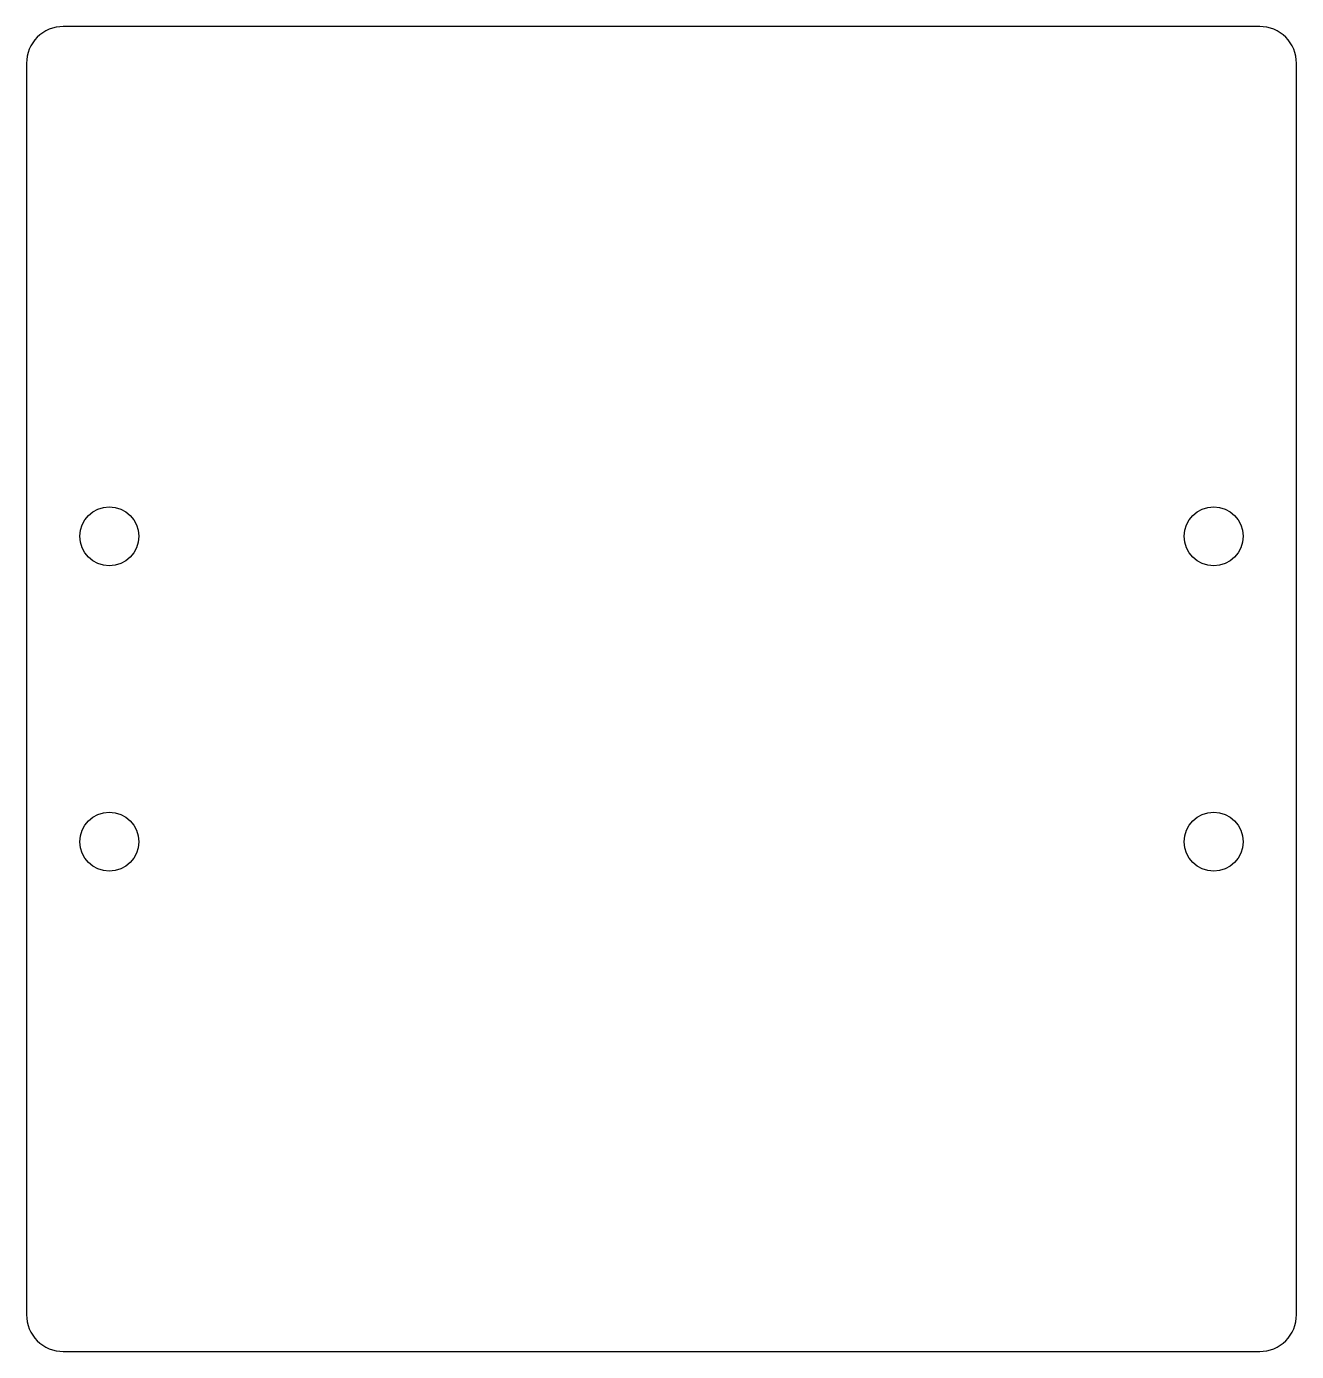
# Model space of a CAD drawing. Header units: millimetres. Extents: x 0 to 69, y 0 to 72.
import ezdxf

# ---------------------------------------------------------------- set-up
doc = ezdxf.new("R2010")
doc.units = ezdxf.units.MM

msp = doc.modelspace()

# ---------------------------------------------------------------- linework, layer by layer
msp.add_lwpolyline([(2, 0), (67, 0, 0.414214), (69, 2), (69, 70, 0.414214), (67, 72), (2, 72, 0.414214), (0, 70), (0, 2, 0.414214)], format="xyb", close=True)
for centre in [(4.5, 44.3), (64.5, 44.3), (4.5, 27.7), (64.5, 27.7)]:
    msp.add_circle(centre, 1.6)

doc.saveas('drawing.dxf')
